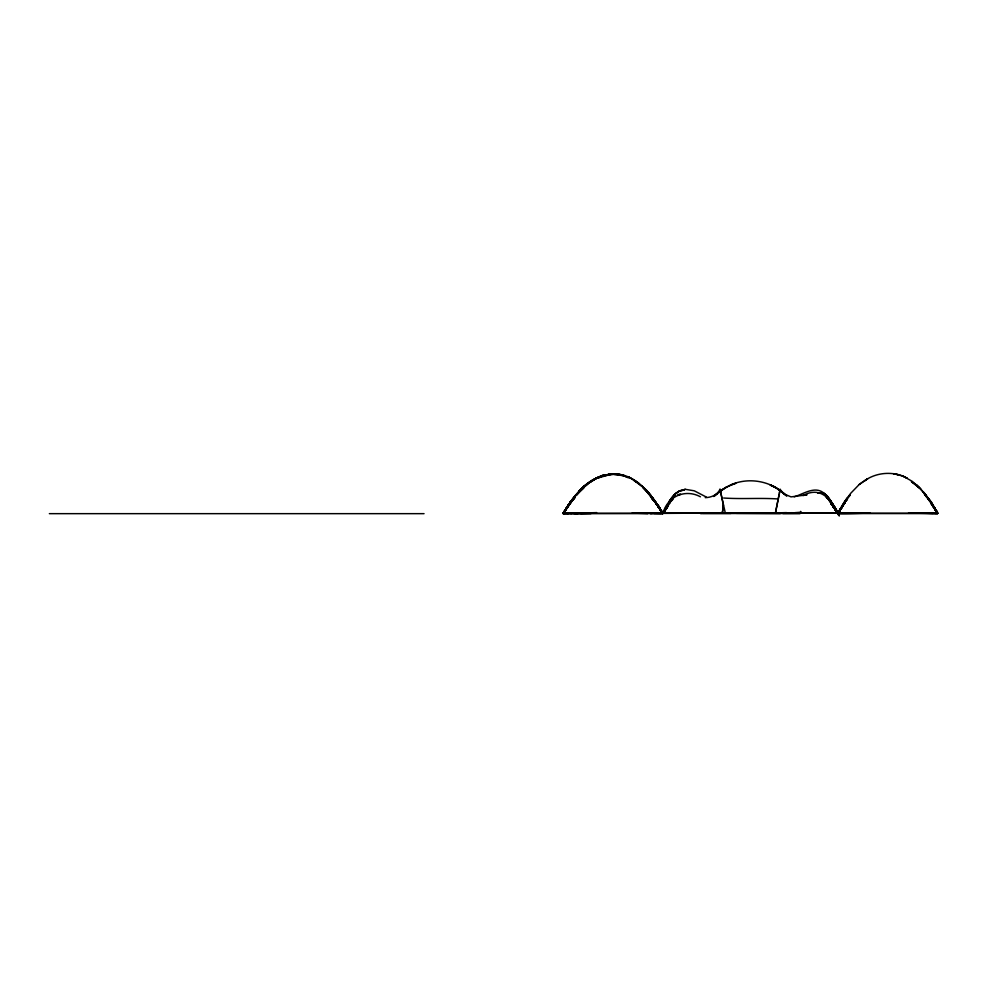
<?xml version="1.0" encoding="UTF-8"?>
<svg xmlns="http://www.w3.org/2000/svg" width="987" height="987" viewBox="0 0 987 987"><rect width="100%" height="100%" fill="white"/><g stroke="black" fill="none" stroke-linecap="round" stroke-linejoin="round"><path stroke-width="1.48" d="M761.52 512.759L869.781 513.092C859.369 513.339 848.894 513.672 838.506 513.351C830.795 499.73 821.32 485.814 802.974 495.511L806.996 494.845L791.006 496.88L783.629 493.722L780.112 489.355L775.449 512.919L792.018 512.821L703.126 513.043M666.805 507.478L663.091 513.166L667.644 506.121L663.017 513.388L719.671 513.03L722.484 512.265L723.372 505.036L720.016 489.268C717.413 494.919 711.183 497.571 705.236 497.645M780.112 489.355L779.397 493.426M722.484 512.265L723.372 505.036M847.105 498.793L837.926 513.388L841.763 507.589L838.21 513.474L937.613 513.376L908.583 513.104M706.581 497.189L694.28 490.81L685.262 489.305L679.624 490.909L675.762 493.204L671.641 497.806L663.104 513.129L665.645 509.44M779.101 494.709L775.449 512.919L786.577 512.611M665.448 508.761L663.128 513.067L667.039 507.343L663.091 513.129L666.546 508.071L663.091 513.117L666.447 506.442L663.067 513.191L665.608 508.268M667.743 506.121L663.165 513.055L667.422 505.899M663.301 512.648L666.595 507.774M794.202 496.856C804.368 493.66 816.866 484.309 825.86 495.153C828.105 493.192 849.634 535.262 833.262 504.986L837.457 513.215L800.679 513.228L800.667 511.377M700.425 496.794C685.385 488.602 667.348 496.276 663.091 513.117L666.953 507.454M800.469 513.178L800.58 512.105M667.644 506.121L663.178 513.018L666.743 507.737M666.78 507.355L663.153 513.092L667.089 507.182M667.94 506.023L663.141 513.117L668.15 506.109M700.227 513.104L663.104 513.154L666.644 507.836M663.091 513.178L665.978 508.638M840.27 508.897L837.938 513.413L847.056 498.46L837.926 513.388L842.207 506.738M665.929 507.651L663.239 512.895M840.184 509.218L837.914 513.413L841.368 507.947L837.926 513.425L845.168 502.161M663.289 512.833L667.582 505.714M563.133 513.462L596.604 512.623L590.892 513.437L563.158 513.437L574.977 496.128L563.096 513.499L567.907 506.232L563.145 513.413L662.832 513.45L658.341 505.961M843.429 504.764L841.701 507.293L844.749 502.802L837.926 513.425L841.738 507.034M843.342 503.913L840.245 509.082M840.949 508.132L837.914 513.425L847.056 498.916M841.294 507.602L838.086 513.474L869.806 513.166L838.025 513.339L844.699 502.741M568.142 506.171L563.17 513.4L571.806 500.286L563.195 513.351L568.376 505.603M567.599 506.035L563.158 513.4L571.115 500.878L583.823 486.233L598.011 477.227L602.687 475.339L613.112 474.081C604.402 474.747 595.383 477.326 588.511 482.865L597.554 477.634L587.203 483.667C597.419 475.833 611.409 471.749 624.055 475.389M934.615 513.474L937.601 513.4L908.595 513.043L937.588 513.376L931.407 502.025L919.773 487.923L912.383 481.422L903.401 476.326L907.3 478.313C894.074 470.774 876.357 472.02 864.156 481.064L867.746 478.707L859.233 484.494L850.683 493.315L843.108 503.888L838.111 513.067M841.467 507.392L837.889 513.462L844.749 502.802M569.82 503.666L563.195 513.363L571.177 500.964L563.158 513.388L568.241 505.986M841.455 507.577L837.914 513.437L843.231 504.456M571.732 501.211L563.096 513.499L571.917 513.45M563.306 513.154L572.176 499.521L567.722 505.986L571.128 500.977M571.781 500.199L575.68 495.104L563.219 513.339C570.141 501.137 577.79 491.292 587.944 483.038M567.957 505.751L563.256 513.24L568.327 505.837M563.293 513.191L568.426 505.64M574.89 497.177L563.256 513.252L570.091 503.444M563.133 513.45L568.179 505.912M669.149 503.358L673.171 499.101M843.984 502.543L847.142 497.917M571.584 500.927L567.796 506.146L574.792 497.177L572.386 499.99M838.444 511.599L841.615 507.232M843.503 504.579L837.963 513.339L937.218 513.474L931.197 502.531L934.467 507.75M571.942 513.425L563.108 513.487L567.969 506.812M847.537 498.669L844.292 503.111L847.315 499.027M567.772 506.109L570.93 501.803M843.984 503.296L844.675 502.358M845.945 501.112L847.488 499.015M668.261 505.418L669.976 503.111M567.981 505.986L569.709 503.691M665.904 508.7L667.989 506.134M567.994 506.158L571.843 501.088M666.237 508.416L666.83 507.651M847.907 497.83L850.3 494.943M847.882 497.732L850.214 494.931M572.497 500.31L575.014 497.349L573.373 499.274M572.546 500.273L574.989 497.448M575.187 495.77L579.406 490.971M714.465 495.832L726.321 487.06L735.808 483.272L730.528 484.999C749.195 476.536 772.809 481.187 786.725 496.239M578.678 491.353L582.712 487.356L579.937 490.095M671.209 500.335L670.469 501.075L672.492 499.459M583.823 486.233L588.19 482.951M859.233 484.494L863.329 481.483M725.753 487.418L721.707 489.984L730.972 484.802M563.121 513.474L564.971 513.425M597.801 477.572L587.524 483.766L579.283 491.168L592.632 480.089L602.699 475.29L607.869 474.599L602.736 475.857M782.864 513.536L800.26 513.487L700.511 513.499L701.572 513.425M683.757 489.737L685.262 489.305M680.191 494.203L677.896 494.795L680.771 494.376M758.695 512.734L717.068 512.821M662.672 513.154L654.467 500.631L662.82 513.425L632.297 513.154L662.845 513.45L658.613 505.998L650.729 495.449L662.82 513.4L650.075 513.462L652.111 513.462M789.316 513.006L792.092 512.685M714.28 512.821L708.691 512.734L725.297 512.919L720.016 489.268M658.613 505.998L662.746 513.326L632.285 513.129L647.854 513.536M612.865 474.291L608.276 474.722C615.074 473.476 622.316 474.833 628.534 477.757L623.722 475.783L614.259 474.414M817.68 493.056L821.776 492.858C827.76 490.045 847.488 531.882 834.237 507.589L837.729 513.302L834.57 508.749C844.082 524.085 829.857 496.794 824.096 493.463L826.501 495.634L821.776 492.858L819.05 493.007M593.68 513.154L580.541 513.474M567.069 513.548L568.561 513.45M660.994 513.425L654.023 513.413M570.19 513.413L575.927 513.413M778.447 498.978C760.002 497.744 742.051 499.249 723.656 498.016M571.905 513.487L590.88 513.45M647.793 513.413L573.78 513.524M730.972 513.425L702.374 513.413M575.914 513.487L578.16 513.45M736.425 513.326L780.421 513.536M49.35 513.659L424.052 513.659M933.381 513.499L908.608 513.055M619.219 474.352L608.313 474.5C618.849 472.551 629.743 475.993 637.923 482.742L628.966 477.14L637.762 482.396L646.67 490.329L654.517 500.372L662.795 513.351L657.724 506.146M794.93 512.672L801 512.228M661.759 513.376L662.869 513.499L655.208 501.445M898.33 474.673L893.334 473.649L902.76 475.968M930.938 502.161L937.65 513.462L930.642 502.926L937.601 513.413L932.493 504.986M915.578 484.432L911.396 481.755L919.279 487.886L915.776 484.605M785.418 494.869L775.128 487.06L770.44 485.172L774.869 486.998L783.703 493.229M834.866 508.675L837.63 513.129L834.595 507.195L837.729 513.302L833.386 506.936L837.605 513.055L835.458 510.279M826.514 497.448L830.166 500.927L826.131 497.078M783.419 493.019L785.578 495.129M650.729 495.215L643.03 487.171L654.837 500.73M837.531 512.796L833.312 506.553L837.667 513.166L833.867 507.256M924.535 494.475L927.78 498.238M920.883 489.231L916.22 484.617L924.622 493.451M833.164 506.491L837.667 513.166L834.36 508.034M646.978 491.02L647.447 491.563L642.192 486.159L651.21 496.054L662.857 513.45L657.984 505.443M651.728 498.262L653.604 500.434M831.375 504.308L833.028 506.232L831.214 503.938M651.876 497.806L662.857 513.45L651.198 496.301L655.01 501.075M647.941 493.253L650.445 496.177M923.918 492.945L930.247 501.236L923.252 492.131L937.07 511.648M925.078 495.079L926.805 497.14M834.447 508.194L837.605 513.092L833.645 507.096L837.667 513.166L833.756 507.466M651.556 498.164L653.48 500.471M834.126 507.997L833.509 507.145L837.507 512.882L834.126 507.737M831.35 503.863L833.065 505.924L830.412 502.173M924.387 493.13L930.901 502.099L923.511 492.044M831.103 503.863L833.028 506.232M924.992 494.832L926.756 497.016M932.382 505.134L937.453 511.908M928.273 499.188L929.927 501.347M832.386 504.9L837.667 513.178L833.225 506.565L837.618 513.117L834.558 508.441M655.245 502.075L658.613 506.516M658.23 506.479L662.783 513.351L654.455 501.075M829.314 500.989L833.04 505.899M833.225 506.899L833.855 507.737M928.681 499.299L930.84 502.321M834.706 508.465L837.667 513.166L833.768 506.491L837.667 513.178L837.408 512.549M658.921 507.923L662.869 513.487L658.033 505.924M932.296 504.986L934.775 508.539M662.77 513.302L654.591 500.569M833.509 507.145L837.482 512.858L833.225 506.541M659.082 507.861L662.869 513.499L657.947 505.517L658.452 506.306M658.835 507.454L662.82 513.425L659.168 507.454M654.825 501.445L662.808 513.388L658.033 505.862M928.385 498.706L929.779 500.816M931.568 503.333L937.625 513.425L935.047 508.601M932.37 504.801L937.625 513.425L931.173 502.938M937.576 513.326L932.456 504.986L936.712 511.895M835.199 508.428L830.227 500.754L837.679 513.141M658.329 506.368L662.857 513.45L658.082 505.714M833.793 506.899L837.679 513.178L833.966 506.96M931.925 503.678L937.613 513.413L934.381 507.602M932.012 504.061L934.689 508.342M837.457 512.821L834.644 507.232M932.493 504.702L934.516 508.095M937.601 513.4L933.961 506.936M568.068 505.751L563.269 513.228L568.117 505.665M671.333 498.41L669.26 501.223L676.07 493.278L679.648 490.761L684.127 490.083L679.624 490.909L673.899 495.042L671.333 498.41M571.757 500.434L571.041 501.334L575.359 495.943L571.757 500.434M579.751 491.329L576.112 495.573L583.86 487.825L579.751 491.329M671.53 498.891L670.42 500.076L675.133 495.215L671.53 498.891M583.095 487.553L579.406 491.23L587.401 484.012L583.095 487.553M717.105 493.537L713.885 496.449L717.105 493.537M602.897 475.907L598.196 477.93L607.906 475.166L602.897 475.907M775.054 487.467L770.341 484.913L775.054 487.467M638.712 483.297L634.11 480.607L642.771 486.998L638.712 483.297M647.275 491.205L643.166 487.59L650.828 495.622L647.275 491.205M646.707 490.995L642.87 487.319L650.556 495.548L646.707 490.995M654.221 500.915L650.421 496.486L654.652 501.445L654.221 500.915"/></g></svg>
